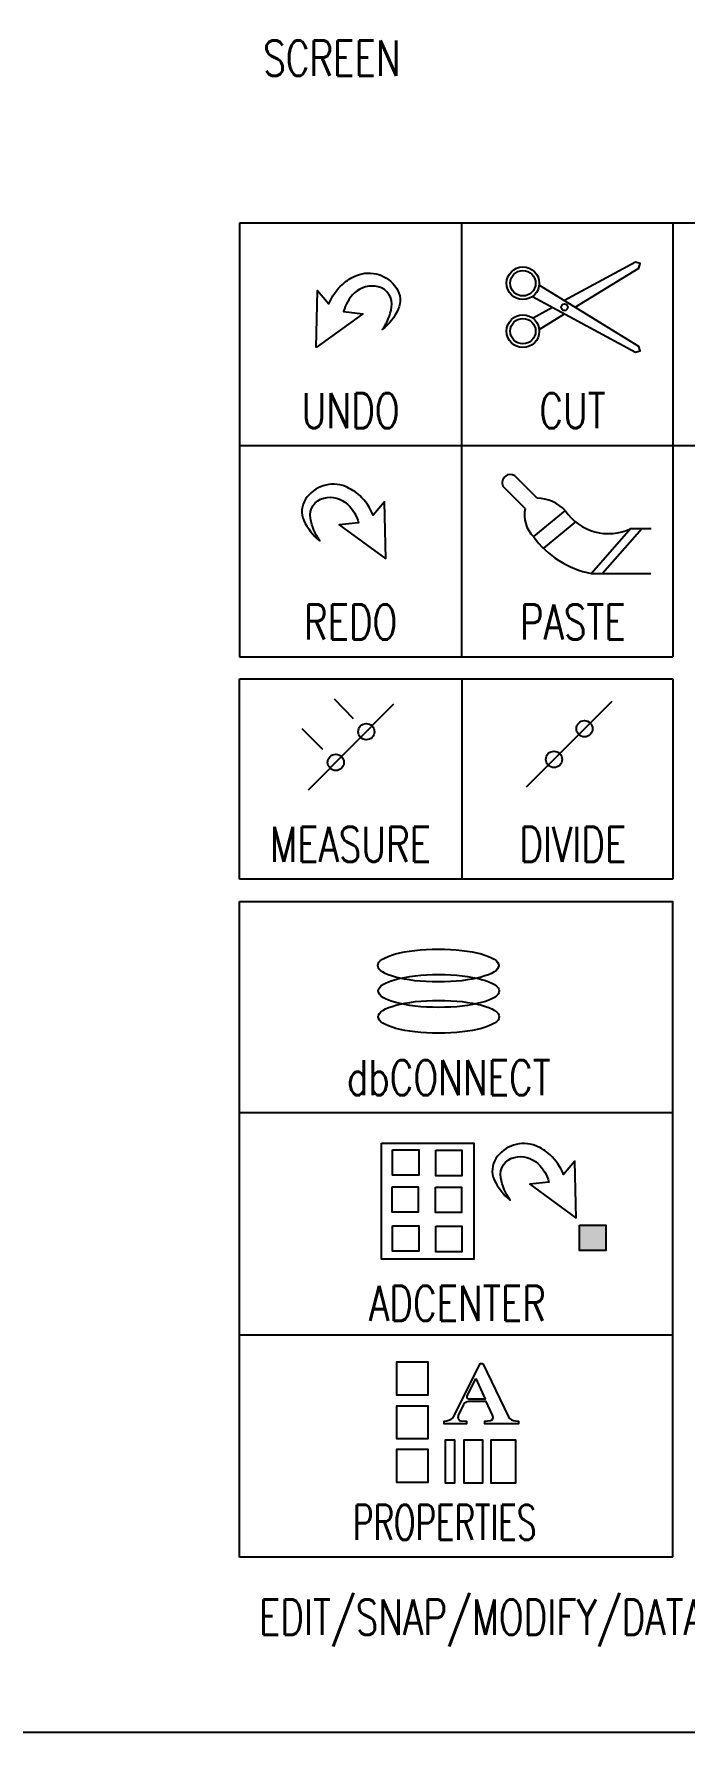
# Model space of a CAD drawing. Extents: x 1.7 to 12.8, y 1.1 to 13.1.
# Drawn here: x 6.269 to 7.445, y 1.067 to 4.138 of the extents above; entities that cross this region are included whole.
import ezdxf
from ezdxf.enums import TextEntityAlignment as Align

# ---------------------------------------------------------------- set-up
doc = ezdxf.new("R2010")
doc.units = 0
doc.header["$MEASUREMENT"] = 0
for name, color, linetype in [('Borders', 252, 'Continuous'), ('Icons', 7, 'Continuous'), ('Text English', 7, 'Continuous')]:
    doc.layers.add(name, color=color, linetype=linetype)
doc.styles.add('Roman Simplex', font='romans.shx', dxfattribs={"width": 0.75, "height": 0.0625})

# ---------------------------------------------------------------- blocks, each defined once
blk = doc.blocks.new('UNDO')
at = {"layer": 'Icons'}
blk.add_lwpolyline([(6.7797, 3.5711), (6.7819, 3.6742), (6.8025, 3.6499, -0.112483), (6.8269, 3.6853, -0.091919), (6.8526, 3.7015, -0.356106), (6.9248, 3.6786, -0.257179), (6.9278, 3.6403, -0.118424), (6.8991, 3.6035, 0.114901), (6.916, 3.644, 0.394005), (6.8917, 3.6809, 0.249939), (6.849, 3.6698, 0.149654), (6.8291, 3.6359), (6.8637, 3.6322)], format="xyb", close=True, dxfattribs=at)
blk = doc.blocks.new('CUT')
at = {"layer": 'Icons'}
for p, q in [((7.3572, 3.7252), (7.3572, 3.7252)), ((7.3633, 3.7147), (7.3633, 3.7147)), ((7.171, 3.6244), (7.2071, 3.6439)), ((7.1829, 3.6039), (7.2289, 3.6321)), ((7.3572, 3.5626), (7.3572, 3.5626)), ((7.3633, 3.5732), (7.3633, 3.5732))]:
    blk.add_line(p, q, dxfattribs=at)
for points in [[(7.2481, 3.6439), (7.3633, 3.7147), (7.3655, 3.723), (7.3572, 3.7252), (7.2289, 3.6558)], [(7.171, 3.6635), (7.3572, 3.5626), (7.3655, 3.5649), (7.3633, 3.5732), (7.1829, 3.684)]]:
    blk.add_lwpolyline(points, dxfattribs=at)
for centre, radius in [((7.1535, 3.6873), 0.0296), ((7.1535, 3.6873), 0.023), ((7.1535, 3.6006), 0.0296), ((7.2286, 3.6439), 0.00611), ((7.2286, 3.6439), 0.00611), ((7.1535, 3.6006), 0.023)]:
    blk.add_circle(centre, radius, dxfattribs=at)
blk = doc.blocks.new('REDO')
at = {"layer": 'Icons'}
blk.add_lwpolyline([(6.9053, 3.1891), (6.9031, 3.2922), (6.8825, 3.2679, 0.112483), (6.8582, 3.3033, 0.091919), (6.8324, 3.3195, 0.356106), (6.7602, 3.2967, 0.257179), (6.7572, 3.2583, 0.118424), (6.7859, 3.2215, -0.114901), (6.769, 3.262, -0.394005), (6.7933, 3.2989, -0.249939), (6.836, 3.2878, -0.149654), (6.8559, 3.2539), (6.8213, 3.2502)], format="xyb", close=True, dxfattribs=at)
blk = doc.blocks.new('PASTE')
at = {"layer": 'Icons', "color": 8}
for p, q in [((7.1574, 3.2801), (7.1174, 3.3206)), ((7.179, 3.2985), (7.139, 3.3391)), ((7.2301, 3.2763), (7.1724, 3.2291)), ((7.2486, 3.2559), (7.1904, 3.2082)), ((7.3486, 3.2438), (7.2773, 3.1624))]:
    blk.add_line(p, q, dxfattribs=at)
at = {"layer": 'Icons', "color": 1}
for p, q in [((7.369, 3.2438), (7.2977, 3.1624)), ((7.3486, 3.2438), (7.3855, 3.2438)), ((7.2773, 3.1624), (7.385, 3.1624))]:
    blk.add_line(p, q, dxfattribs=at)
at = {"layer": 'Icons', "color": 8}
for centre, radius, start, end in [((7.1307, 3.3269), 0.0147, 55.8431, 205.0904), ((7.1778, 3.2259), 0.0726, 43.9146, 89.0376), ((7.2121, 3.2684), 0.0559, 167.9383, 224.7942), ((7.3081, 3.3285), 0.0939, 213.7943, 295.5849), ((7.3098, 3.3293), 0.17, 216.1106, 258.9965)]:
    blk.add_arc(centre, radius, start, end, dxfattribs=at)
blk = doc.blocks.new('MEASURE')
at = {"layer": 'Icons'}
blk.add_lwpolyline([(6.7653, 2.771), (6.92, 2.9265)], dxfattribs=at)
at = {"layer": 'Icons', "color": 1}
for points in [[(6.8471, 2.8998), (6.8125, 2.9353)], [(6.7917, 2.8441), (6.7543, 2.8815)]]:
    blk.add_lwpolyline(points, dxfattribs=at)
for centre in [(6.8701, 2.8763), (6.8149, 2.8208)]:
    blk.add_circle(centre, 0.0147, dxfattribs=at)
blk = doc.blocks.new('DIVIDE')
at = {"layer": 'Icons'}
blk.add_lwpolyline([(7.16, 2.7763), (7.3148, 2.9318)], dxfattribs=at)
at = {"layer": 'Icons', "color": 1}
for centre in [(7.2648, 2.8816), (7.2097, 2.8262)]:
    blk.add_circle(centre, 0.0147, dxfattribs=at)
blk = doc.blocks.new('dbCONNECT')
at = {"color": 4}
for centre in [(7.0003, 2.4534), (7.0012, 2.4074), (7.0012, 2.3607)]:
    blk.add_ellipse(centre, major_axis=(-0.1095, 0), ratio=0.271348, dxfattribs=at)
blk = doc.blocks.new('ADCENTER')
h = blk.add_hatch(color=4)
h.dxf.hatch_style = 2
h.paths.add_polyline_path([(7.3032, 1.9378), (7.3032, 1.9839), (7.2561, 1.9839), (7.2561, 1.9378)])
for points in [[(6.8975, 2.1321), (7.0645, 2.1321), (7.0645, 1.9226), (6.8975, 1.9226)], [(6.9178, 2.1203), (6.9649, 2.1203), (6.9649, 2.0742), (6.9178, 2.0742)], [(6.996, 2.1194), (7.0431, 2.1194), (7.0431, 2.0733), (6.996, 2.0733)], [(6.9169, 2.0535), (6.964, 2.0535), (6.964, 2.0074), (6.9169, 2.0074)], [(6.9951, 2.0526), (7.0422, 2.0526), (7.0422, 2.0065), (6.9951, 2.0065)], [(6.9178, 1.9829), (6.9649, 1.9829), (6.9649, 1.9368), (6.9178, 1.9368)], [(6.996, 1.982), (7.0431, 1.982), (7.0431, 1.9359), (6.996, 1.9359)], [(7.2561, 1.9839), (7.3032, 1.9839), (7.3032, 1.9378), (7.2561, 1.9378)]]:
    blk.add_lwpolyline(points, close=True)
at = {"layer": 'Icons'}
blk.add_lwpolyline([(7.2497, 1.9968), (7.2475, 2.0999), (7.2269, 2.0756, 0.112483), (7.2026, 2.111, 0.091919), (7.1768, 2.1272, 0.356106), (7.1046, 2.1043, 0.257179), (7.1016, 2.066, 0.118424), (7.1304, 2.0292, -0.114901), (7.1134, 2.0697, -0.394005), (7.1377, 2.1065, -0.249939), (7.1805, 2.0955, -0.149654), (7.2004, 2.0616), (7.1657, 2.0579)], format="xyb", close=True, dxfattribs=at)
blk = doc.blocks.new('PROPERTIES')
at = {"layer": 'Icons', "color": 1}
blk.add_lwpolyline([(6.9822, 1.6773), (6.9822, 1.7359), (6.9247, 1.7359), (6.9247, 1.6773), (6.9822, 1.6773), (6.9822, 1.6773)], dxfattribs=at)
at = {"layer": 'Icons'}
for points in [[(7.081, 1.734), (7.1276, 1.6373, 0.302496), (7.14, 1.63), (7.1456, 1.6294), (7.1456, 1.6249), (7.0843, 1.6249), (7.0843, 1.6294), (7.0944, 1.6305, 0.592337), (7.0984, 1.6401), (7.0871, 1.6648), (7.0551, 1.6648, 0.261951), (7.0461, 1.6598), (7.0365, 1.6395, 0.471405), (7.041, 1.63), (7.0512, 1.6294), (7.0512, 1.6249), (7.0107, 1.6249), (7.0107, 1.6294, 0.175809), (7.027, 1.6356), (7.0759, 1.734)], [(7.068, 1.7064), (7.0849, 1.6693), (7.0557, 1.6693, -0.588403), (7.0528, 1.6744)]]:
    blk.add_lwpolyline(points, format="xyb", close=True, dxfattribs=at)
at = {"layer": 'Icons', "color": 51}
blk.add_lwpolyline([(6.9822, 1.5982), (6.9822, 1.6567), (6.9247, 1.6567), (6.9247, 1.5982), (6.9822, 1.5982), (6.9822, 1.5982)], dxfattribs=at)
at = {"layer": 'Icons', "color": 4}
blk.add_lwpolyline([(6.9822, 1.5193), (6.9822, 1.5779), (6.9247, 1.5779), (6.9247, 1.5193), (6.9822, 1.5193), (6.9822, 1.5193)], dxfattribs=at)
at = {"layer": 'Icons', "color": 9}
for points in [[(7.0132, 1.5171), (7.0132, 1.5956), (7.0297, 1.5956), (7.0297, 1.5171), (7.0132, 1.5171), (7.0132, 1.5171)], [(7.0474, 1.5171), (7.0474, 1.5956), (7.0806, 1.5956), (7.0806, 1.5171), (7.0474, 1.5171), (7.0474, 1.5171)]]:
    blk.add_lwpolyline(points, dxfattribs=at)
at = {"layer": 'Icons'}
blk.add_lwpolyline([(7.096, 1.5171), (7.096, 1.5956), (7.1402, 1.5956), (7.1402, 1.5171), (7.096, 1.5171), (7.096, 1.5171)], dxfattribs=at)

msp = doc.modelspace()

# ---------------------------------------------------------------- hatches: boundary and pattern name
h = msp.add_hatch(color=4)
h.dxf.hatch_style = 2
h.paths.add_polyline_path([(7.3032, 1.9378), (7.3032, 1.9839), (7.2561, 1.9839), (7.2561, 1.9378)])

# ---------------------------------------------------------------- linework, layer by layer
for points in [[(6.8975, 2.1321), (7.0645, 2.1321), (7.0645, 1.9226), (6.8975, 1.9226)], [(6.9178, 2.1203), (6.9649, 2.1203), (6.9649, 2.0742), (6.9178, 2.0742)], [(6.996, 2.1194), (7.0431, 2.1194), (7.0431, 2.0733), (6.996, 2.0733)], [(6.9169, 2.0535), (6.964, 2.0535), (6.964, 2.0074), (6.9169, 2.0074)], [(6.9951, 2.0526), (7.0422, 2.0526), (7.0422, 2.0065), (6.9951, 2.0065)], [(6.9178, 1.9829), (6.9649, 1.9829), (6.9649, 1.9368), (6.9178, 1.9368)], [(6.996, 1.982), (7.0431, 1.982), (7.0431, 1.9359), (6.996, 1.9359)], [(7.2561, 1.9839), (7.3032, 1.9839), (7.3032, 1.9378), (7.2561, 1.9378)]]:
    msp.add_lwpolyline(points, close=True)
at = {"color": 4}
for centre in [(7.0003, 2.4534), (7.0012, 2.4074), (7.0012, 2.3607)]:
    msp.add_ellipse(centre, major_axis=(-0.1095, 0), ratio=0.271348, dxfattribs=at)
at = {"layer": 'Borders'}
for p, q in [((7.8269, 3.7959), (6.6408, 3.7959)), ((6.6408, 3.7959), (6.6408, 3.0118)), ((7.0429, 3.0118), (7.0429, 3.7959)), ((7.4249, 3.7959), (7.4249, 3.0118)), ((6.6408, 3.3938), (7.8269, 3.3938)), ((6.6408, 3.0118), (7.4249, 3.0118)), ((6.6408, 2.9716), (7.4249, 2.9716)), ((6.6408, 2.6097), (6.6408, 2.9716)), ((7.0429, 2.9716), (7.0429, 2.6101)), ((7.4249, 2.9716), (7.4249, 2.6097)), ((7.4249, 2.6097), (6.6408, 2.6097)), ((6.6408, 2.5695), (7.4249, 2.5695)), ((6.6408, 1.3833), (6.6408, 2.5695)), ((7.0429, 2.5701), (7.0429, 2.5695)), ((7.4249, 1.3833), (7.4249, 2.5701)), ((6.6408, 2.1875), (7.4249, 2.1875)), ((6.6408, 1.7854), (7.4249, 1.7854)), ((7.4249, 1.3833), (6.6408, 1.3833))]:
    msp.add_line(p, q, dxfattribs=at)
at = {"layer": 'Borders', "color": 252}
msp.add_lwpolyline([(12.771, 1.1877), (12.771, 13.0104, 0.414214), (12.6506, 13.1308), (1.8365, 13.1308, 0.414214), (1.7161, 13.0104), (1.7161, 1.1877, 0.414214), (1.8365, 1.0672), (12.6506, 1.0672, 0.414214)], format="xyb", close=True, dxfattribs=at)
at = {"layer": 'Icons'}
for p, q in [((7.3572, 3.7252), (7.3572, 3.7252)), ((7.3633, 3.7147), (7.3633, 3.7147)), ((7.171, 3.6244), (7.2071, 3.6439)), ((7.1829, 3.6039), (7.2289, 3.6321)), ((7.3572, 3.5626), (7.3572, 3.5626)), ((7.3633, 3.5732), (7.3633, 3.5732))]:
    msp.add_line(p, q, dxfattribs=at)
at = {"layer": 'Icons', "color": 8}
for p, q in [((7.1574, 3.2801), (7.1174, 3.3206)), ((7.179, 3.2985), (7.139, 3.3391)), ((7.2301, 3.2763), (7.1724, 3.2291)), ((7.2486, 3.2559), (7.1904, 3.2082)), ((7.3486, 3.2438), (7.2773, 3.1624))]:
    msp.add_line(p, q, dxfattribs=at)
at = {"layer": 'Icons', "color": 1}
for p, q in [((7.369, 3.2438), (7.2977, 3.1624)), ((7.3486, 3.2438), (7.3855, 3.2438)), ((7.2773, 3.1624), (7.385, 3.1624))]:
    msp.add_line(p, q, dxfattribs=at)
at = {"layer": 'Icons'}
for points in [[(7.2481, 3.6439), (7.3633, 3.7147), (7.3655, 3.723), (7.3572, 3.7252), (7.2289, 3.6558)], [(7.171, 3.6635), (7.3572, 3.5626), (7.3655, 3.5649), (7.3633, 3.5732), (7.1829, 3.684)], [(6.7653, 2.771), (6.92, 2.9265)], [(7.16, 2.7763), (7.3148, 2.9318)], [(7.096, 1.5171), (7.096, 1.5956), (7.1402, 1.5956), (7.1402, 1.5171), (7.096, 1.5171), (7.096, 1.5171)]]:
    msp.add_lwpolyline(points, dxfattribs=at)
for points in [[(6.7797, 3.5711), (6.7819, 3.6742), (6.8025, 3.6499, -0.112483), (6.8269, 3.6853, -0.091919), (6.8526, 3.7015, -0.356106), (6.9248, 3.6786, -0.257179), (6.9278, 3.6403, -0.118424), (6.8991, 3.6035, 0.114901), (6.916, 3.644, 0.394005), (6.8917, 3.6809, 0.249939), (6.849, 3.6698, 0.149654), (6.8291, 3.6359), (6.8637, 3.6322)], [(6.9053, 3.1891), (6.9031, 3.2922), (6.8825, 3.2679, 0.112483), (6.8582, 3.3033, 0.091919), (6.8324, 3.3195, 0.356106), (6.7602, 3.2967, 0.257179), (6.7572, 3.2583, 0.118424), (6.7859, 3.2215, -0.114901), (6.769, 3.262, -0.394005), (6.7933, 3.2989, -0.249939), (6.836, 3.2878, -0.149654), (6.8559, 3.2539), (6.8213, 3.2502)], [(7.2497, 1.9968), (7.2475, 2.0999), (7.2269, 2.0756, 0.112483), (7.2026, 2.111, 0.091919), (7.1768, 2.1272, 0.356106), (7.1046, 2.1043, 0.257179), (7.1016, 2.066, 0.118424), (7.1304, 2.0292, -0.114901), (7.1134, 2.0697, -0.394005), (7.1377, 2.1065, -0.249939), (7.1805, 2.0955, -0.149654), (7.2004, 2.0616), (7.1657, 2.0579)], [(7.081, 1.734), (7.1276, 1.6373, 0.302496), (7.14, 1.63), (7.1456, 1.6294), (7.1456, 1.6249), (7.0843, 1.6249), (7.0843, 1.6294), (7.0944, 1.6305, 0.592337), (7.0984, 1.6401), (7.0871, 1.6648), (7.0551, 1.6648, 0.261951), (7.0461, 1.6598), (7.0365, 1.6395, 0.471405), (7.041, 1.63), (7.0512, 1.6294), (7.0512, 1.6249), (7.0107, 1.6249), (7.0107, 1.6294, 0.175809), (7.027, 1.6356), (7.0759, 1.734)], [(7.068, 1.7064), (7.0849, 1.6693), (7.0557, 1.6693, -0.588403), (7.0528, 1.6744)]]:
    msp.add_lwpolyline(points, format="xyb", close=True, dxfattribs=at)
at = {"layer": 'Icons', "color": 1}
for points in [[(6.8471, 2.8998), (6.8125, 2.9353)], [(6.7917, 2.8441), (6.7543, 2.8815)], [(6.9822, 1.6773), (6.9822, 1.7359), (6.9247, 1.7359), (6.9247, 1.6773), (6.9822, 1.6773), (6.9822, 1.6773)]]:
    msp.add_lwpolyline(points, dxfattribs=at)
at = {"layer": 'Icons', "color": 51}
msp.add_lwpolyline([(6.9822, 1.5982), (6.9822, 1.6567), (6.9247, 1.6567), (6.9247, 1.5982), (6.9822, 1.5982), (6.9822, 1.5982)], dxfattribs=at)
at = {"layer": 'Icons', "color": 4}
msp.add_lwpolyline([(6.9822, 1.5193), (6.9822, 1.5779), (6.9247, 1.5779), (6.9247, 1.5193), (6.9822, 1.5193), (6.9822, 1.5193)], dxfattribs=at)
at = {"layer": 'Icons', "color": 9}
for points in [[(7.0132, 1.5171), (7.0132, 1.5956), (7.0297, 1.5956), (7.0297, 1.5171), (7.0132, 1.5171), (7.0132, 1.5171)], [(7.0474, 1.5171), (7.0474, 1.5956), (7.0806, 1.5956), (7.0806, 1.5171), (7.0474, 1.5171), (7.0474, 1.5171)]]:
    msp.add_lwpolyline(points, dxfattribs=at)
at = {"layer": 'Icons'}
for centre, radius in [((7.1535, 3.6873), 0.0296), ((7.1535, 3.6873), 0.023), ((7.1535, 3.6006), 0.0296), ((7.2286, 3.6439), 0.00611), ((7.2286, 3.6439), 0.00611), ((7.1535, 3.6006), 0.023)]:
    msp.add_circle(centre, radius, dxfattribs=at)
at = {"layer": 'Icons', "color": 1}
for centre in [(6.8701, 2.8763), (7.2648, 2.8816), (6.8149, 2.8208), (7.2097, 2.8262)]:
    msp.add_circle(centre, 0.0147, dxfattribs=at)
at = {"layer": 'Icons', "color": 8}
for centre, radius, start, end in [((7.1307, 3.3269), 0.0147, 55.8431, 205.0904), ((7.1778, 3.2259), 0.0726, 43.9146, 89.0376), ((7.2121, 3.2684), 0.0559, 167.9383, 224.7942), ((7.3081, 3.3285), 0.0939, 213.7943, 295.5849), ((7.3098, 3.3293), 0.17, 216.1106, 258.9965)]:
    msp.add_arc(centre, radius, start, end, dxfattribs=at)

# ---------------------------------------------------------------- block references
for name in ['CUT', 'UNDO', 'REDO', 'PASTE', 'MEASURE', 'DIVIDE', 'dbCONNECT', 'ADCENTER', 'PROPERTIES']:
    msp.add_blockref(name, (0, 0))

# ---------------------------------------------------------------- texts
at = {"layer": 'Text English', "color": 1, "style": 'Roman Simplex', "width": 0.75}
for s, p in [('SCREEN', (6.6837, 4.0626)), ('EDIT/SNAP/MODIFY/DATABASE', (6.6759, 1.2433))]:
    msp.add_text(s, height=0.0634, dxfattribs=at).set_placement(p)
at = {"layer": 'Text English', "style": 'Roman Simplex'}
for s, width, p in [('UNDO', 0.75, (6.8418, 3.425)), ('CUT', 0.75, (7.2432, 3.425)), ('REDO', 0.75, (6.8418, 3.043)), ('PASTE', 0.75, (7.2439, 3.043)), ('MEASURE', 0.75, (6.8418, 2.6409)), ('DIVIDE', 0.75, (7.2439, 2.6409)), ('dbCONNECT', 0.75, (7.0194, 2.2187)), ('ADCENTER', 0.75, (7.0351, 1.811)), ('PROPERTIES', 0.65, (7.012, 1.4146))]:
    msp.add_text(s, height=0.06336, dxfattribs=dict(at, width=width)).set_placement(p, align=Align.CENTER)

doc.saveas('drawing.dxf')
